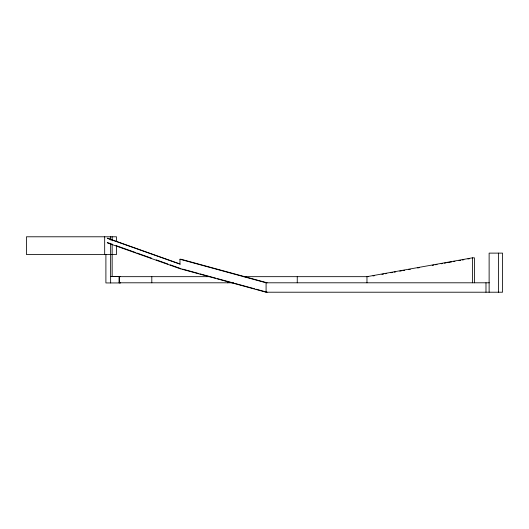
<?xml version="1.0" encoding="UTF-8"?>
<svg xmlns="http://www.w3.org/2000/svg" width="529" height="529" viewBox="0 0 529 529"><rect width="100%" height="100%" fill="white"/><g stroke="black" fill="none" stroke-linecap="round" stroke-linejoin="round"><path stroke-width="0.79" d="M474.414 282.797L474.414 257.828L472.45 257.828L366.967 276.667L366.967 282.797M372.985 275.94L374.611 275.649M381.912 274.346L383.538 274.055M385.158 273.764L386.778 273.48M390.838 272.752L392.458 272.461M394.085 272.171L395.705 271.886M399.765 271.159L401.385 270.868M403.012 270.577L404.632 270.293M408.692 269.565L410.312 269.274M417.612 267.972L419.239 267.681M432.219 265.366L433.846 265.075M435.466 264.784L437.086 264.493M441.146 263.773L442.766 263.482M444.393 263.191L446.013 262.9M447.64 262.609L451.693 261.888M453.32 261.597L454.94 261.306M459 260.579L460.62 260.294M462.24 260.003L463.867 259.713M467.92 258.985L469.547 258.701M107.248 238.129L179.966 263.958L179.966 259.25L181.017 259.25L267.138 282.797M107.248 242.844L179.966 268.672L181.017 268.672L170.186 264.824M119.131 276.422L110.64 276.422L120.645 276.522L119.131 276.422L119.131 282.942M210.291 276.667L119.316 276.667L119.316 282.797L233.805 282.797M243.439 276.667L368.277 276.667M179.966 259.25L266.087 282.797L489.292 282.797M120.645 282.942L105.899 282.942L105.899 254.542M179.966 268.672L266.087 292.213L502.55 292.213L502.55 253.12L489.127 253.12L489.127 292.213M182.598 269.102L198.395 273.42M199.975 273.85L215.779 278.175M217.359 278.604L233.163 282.922M234.744 283.359L254.495 288.755M256.076 289.191L267.138 292.213M107.519 238.4L180.244 264.229M107.519 242.566L111.388 243.942M116.03 245.588L135.371 252.459M136.918 253.007L151.618 258.231M156.26 259.878L167.865 263.997M498.483 253.12L498.483 292.213M485.979 282.797L485.979 292.213M472.45 257.828L472.45 282.797M297.252 276.667L297.252 282.797M266.087 282.797L266.087 292.213M227.589 281.263L227.589 282.797M151.81 276.667L151.81 282.797M116.499 241.627L116.499 236.787L26.45 236.787L26.45 254.542L116.499 254.542L116.499 245.668M112.155 236.787L112.155 240.821M112.155 244.048L112.155 276.522M110.64 236.787L110.64 240.014M110.64 243.241L110.64 282.942M104.676 236.787L104.676 254.542"/></g></svg>
